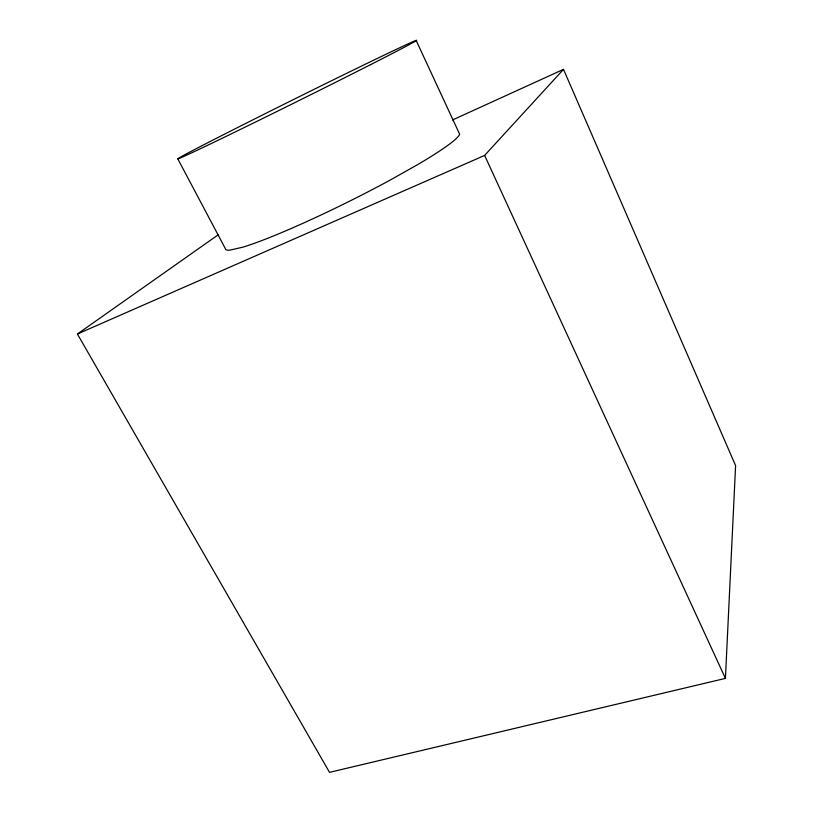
<?xml version="1.0" encoding="UTF-8"?>
<svg xmlns="http://www.w3.org/2000/svg" width="813" height="813" viewBox="0 0 813 813"><rect width="100%" height="100%" fill="white"/><g stroke="black" fill="none" stroke-linecap="round" stroke-linejoin="round"><path stroke-width="1.22" d="M218.25 234.764L77.398 334.021L329.529 772.35L725.42 678.388L735.602 465.646L563.5 69.359L452.577 119.938M77.398 334.021L484.619 155.425L563.5 69.359M177.752 158.809L225.425 248.768A130.659 12.175 -26.4 0 0 229.937 250.119L242.792 247.182A130.659 12.175 -26.4 0 0 389.62 180.395L418.055 164.389A130.659 12.175 -26.4 0 0 459.63 134.186L416.246 40.65M484.619 155.425L725.42 678.388M370.545 64.664L340.82 79.684A133.373 1.687 -26.4 0 1 192.884 152.265L181.025 157.671A133.373 1.687 -26.4 0 1 235.414 128.637L261.268 115.619A133.373 1.687 -26.4 0 1 389.722 52.469L405.463 45.05A133.373 1.687 -26.4 0 1 370.545 64.664"/></g></svg>
